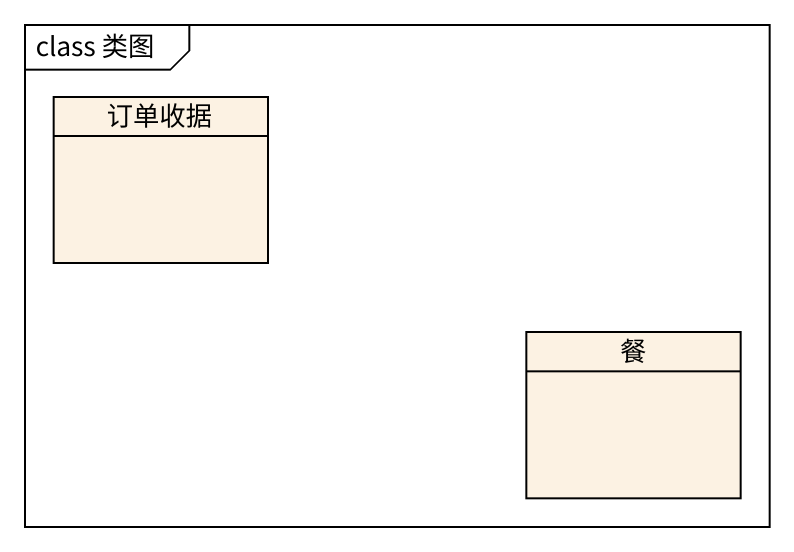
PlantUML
@startuml
mainframe class 类图
hide circle
hide empty members
class 订单收据
class 餐
@enduml
